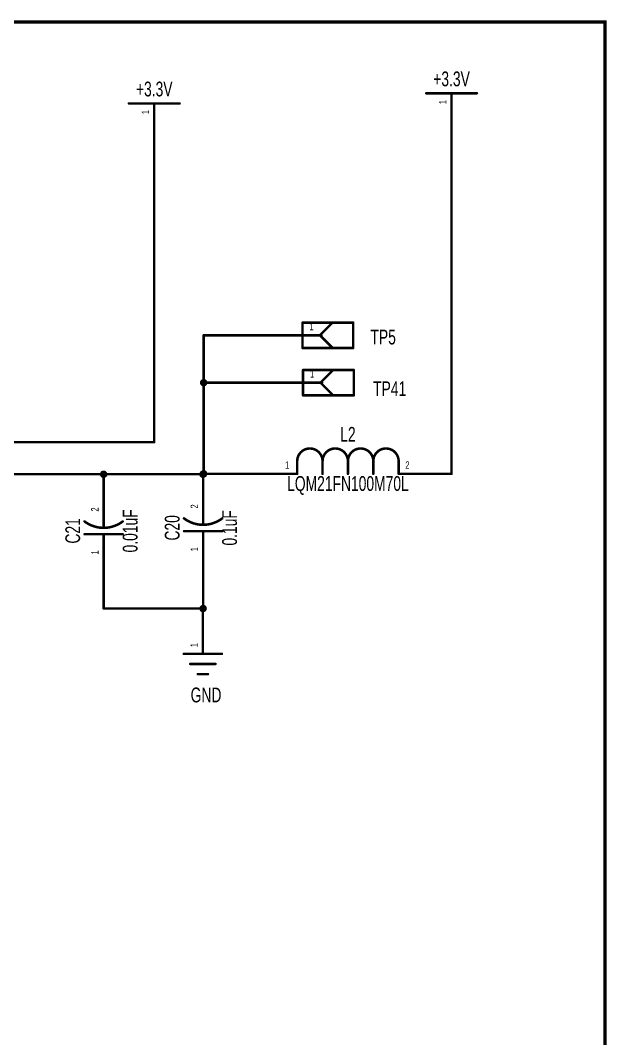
# Model space of a CAD drawing. Extents: x -0.3 to 11.2, y -0.5 to 7.6.
# Drawn here: x 8.919 to 11.23, y 3.548 to 7.561 of the extents above; entities that cross this region are included whole.
import ezdxf
from ezdxf.enums import TextEntityAlignment as Align

# ---------------------------------------------------------------- set-up
doc = ezdxf.new("R2010")
doc.units = 0
for name, color, linetype in [('Element', 253, 'CONTINUOUS'), ('Net', 50, 'CONTINUOUS'), ('Pin', 50, 'CONTINUOUS'), ('Titles', 253, 'CONTINUOUS')]:
    doc.layers.add(name, color=color, linetype=linetype)

msp = doc.modelspace()

# ---------------------------------------------------------------- linework, layer by layer
at = {"layer": 'Element', "linetype": 'CONTINUOUS'}
for points, const_width in [([(10.519, 7.274), (10.719, 7.274)], 0.0098), ([(9.3472, 7.2339), (9.5472, 7.2339)], 0.0098), ([(10.0315, 6.2702), (10.0315, 6.3702)], 0.0098), ([(10.0315, 6.3702), (10.2315, 6.3702)], 0.0098), ([(10.1502, 6.3702), (10.1002, 6.3202)], 0.0098), ([(10.2315, 6.3702), (10.2315, 6.2702)], 0.0098), ([(10.1065, 6.3202), (10.0315, 6.3202)], 0.0098), ([(10.1502, 6.2702), (10.1002, 6.3202)], 0.0098), ([(10.2315, 6.2702), (10.0315, 6.2702)], 0.0098), ([(10.0336, 6.0835), (10.0336, 6.1835)], 0.0098), ([(10.0336, 6.1835), (10.2336, 6.1835)], 0.0098), ([(10.1523, 6.1835), (10.1023, 6.1335)], 0.0098), ([(10.2336, 6.1835), (10.2336, 6.0835)], 0.0098), ([(10.1086, 6.1335), (10.0336, 6.1335)], 0.0098), ([(10.1523, 6.0835), (10.1023, 6.1335)], 0.0098), ([(10.2336, 6.0835), (10.0336, 6.0835)], 0.0098), ([(10.1105, 5.8242), (10.1099, 5.832), (10.108, 5.8397), (10.105, 5.8469), (10.1009, 5.8536), (10.0958, 5.8596), (10.0899, 5.8647), (10.0832, 5.8688), (10.0759, 5.8718), (10.0683, 5.8736), (10.0605, 5.8742), (10.0527, 5.8736), (10.045, 5.8718), (10.0378, 5.8688), (10.0311, 5.8647), (10.0251, 5.8596), (10.02, 5.8536), (10.0159, 5.8469), (10.0129, 5.8397), (10.0111, 5.832), (10.0105, 5.8242)], 0.01), ([(10.2105, 5.8242), (10.2099, 5.832), (10.208, 5.8397), (10.205, 5.8469), (10.2009, 5.8536), (10.1958, 5.8596), (10.1899, 5.8647), (10.1832, 5.8688), (10.1759, 5.8718), (10.1683, 5.8736), (10.1605, 5.8742), (10.1527, 5.8736), (10.145, 5.8718), (10.1378, 5.8688), (10.1311, 5.8647), (10.1251, 5.8596), (10.12, 5.8536), (10.1159, 5.8469), (10.1129, 5.8397), (10.1111, 5.832), (10.1105, 5.8242)], 0.01), ([(10.3105, 5.8242), (10.3099, 5.832), (10.308, 5.8397), (10.305, 5.8469), (10.3009, 5.8536), (10.2958, 5.8596), (10.2899, 5.8647), (10.2832, 5.8688), (10.2759, 5.8718), (10.2683, 5.8736), (10.2605, 5.8742), (10.2527, 5.8736), (10.245, 5.8718), (10.2378, 5.8688), (10.2311, 5.8647), (10.2251, 5.8596), (10.22, 5.8536), (10.2159, 5.8469), (10.2129, 5.8397), (10.2111, 5.832), (10.2105, 5.8242)], 0.01), ([(10.4105, 5.8242), (10.4099, 5.832), (10.408, 5.8397), (10.405, 5.8469), (10.4009, 5.8536), (10.3958, 5.8596), (10.3899, 5.8647), (10.3832, 5.8688), (10.3759, 5.8718), (10.3683, 5.8736), (10.3605, 5.8742), (10.3527, 5.8736), (10.345, 5.8718), (10.3378, 5.8688), (10.3311, 5.8647), (10.3251, 5.8596), (10.32, 5.8536), (10.3159, 5.8469), (10.3129, 5.8397), (10.3111, 5.832), (10.3105, 5.8242)], 0.01), ([(10.0105, 5.7742), (10.0105, 5.8242)], 0.0098), ([(10.1105, 5.7742), (10.1105, 5.8242)], 0.0098), ([(10.2105, 5.7742), (10.2105, 5.8242)], 0.0098), ([(10.3105, 5.7742), (10.3105, 5.8242)], 0.0098), ([(10.4105, 5.7742), (10.4105, 5.8242)], 0.0098), ([(9.1725, 5.5866), (9.1791, 5.5819), (9.186, 5.5777), (9.1931, 5.5739), (9.2005, 5.5707), (9.208, 5.5679), (9.2158, 5.5655), (9.2236, 5.5637), (9.2316, 5.5624), (9.2396, 5.5617), (9.2477, 5.5614), (9.2558, 5.5617), (9.2638, 5.5624), (9.2718, 5.5637), (9.2796, 5.5655), (9.2874, 5.5679), (9.2949, 5.5707), (9.3023, 5.574), (9.3094, 5.5777), (9.3163, 5.5819), (9.3229, 5.5866)], 0.01), ([(9.2477, 5.5614), (9.2477, 5.5994)], 0.0098), ([(9.5645, 5.5986), (9.5711, 5.5939), (9.578, 5.5897), (9.5851, 5.5859), (9.5925, 5.5827), (9.6, 5.5799), (9.6078, 5.5775), (9.6156, 5.5757), (9.6236, 5.5744), (9.6316, 5.5737), (9.6397, 5.5734), (9.6478, 5.5737), (9.6558, 5.5744), (9.6638, 5.5757), (9.6716, 5.5775), (9.6794, 5.5799), (9.6869, 5.5827), (9.6943, 5.586), (9.7014, 5.5897), (9.7083, 5.5939), (9.7149, 5.5986)], 0.01), ([(9.6397, 5.5734), (9.6397, 5.6114)], 0.0098), ([(9.3227, 5.5364), (9.1727, 5.5364)], 0.0098), ([(9.2477, 5.4994), (9.2477, 5.5364)], 0.0098), ([(9.7147, 5.5484), (9.5647, 5.5484)], 0.0098), ([(9.6397, 5.5114), (9.6397, 5.5484)], 0.0098), ([(9.5638, 5.065), (9.7138, 5.065)], 0.0098), ([(9.5888, 5.025), (9.6888, 5.025)], 0.0098), ([(9.6188, 4.985), (9.6588, 4.985)], 0.0098)]:
    msp.add_lwpolyline(points, dxfattribs=dict(at, const_width=const_width))
for points, const_width in [([(10.5165, 7.274, 1), (10.5214, 7.274, 1), (10.5165, 7.274, 1)], 0.0049), ([(10.7165, 7.274, 1), (10.7214, 7.274, 1), (10.7165, 7.274, 1)], 0.0049), ([(9.3447, 7.2339, 1), (9.3496, 7.2339, 1), (9.3447, 7.2339, 1)], 0.0049), ([(9.5447, 7.2339, 1), (9.5496, 7.2339, 1), (9.5447, 7.2339, 1)], 0.0049), ([(10.029, 6.3702, 1), (10.0339, 6.3702, 1), (10.029, 6.3702, 1)], 0.0049), ([(10.029, 6.3702, 1), (10.0339, 6.3702, 1), (10.029, 6.3702, 1)], 0.0049), ([(10.1478, 6.3702, 1), (10.1527, 6.3702, 1), (10.1478, 6.3702, 1)], 0.0049), ([(10.229, 6.3702, 1), (10.2339, 6.3702, 1), (10.229, 6.3702, 1)], 0.0049), ([(10.229, 6.3702, 1), (10.2339, 6.3702, 1), (10.229, 6.3702, 1)], 0.0049), ([(10.029, 6.3202, 1), (10.0339, 6.3202, 1), (10.029, 6.3202, 1)], 0.0049), ([(10.0978, 6.3202, 1), (10.1027, 6.3202, 1), (10.0978, 6.3202, 1)], 0.0049), ([(10.0978, 6.3202, 1), (10.1027, 6.3202, 1), (10.0978, 6.3202, 1)], 0.0049), ([(10.104, 6.3202, 1), (10.1089, 6.3202, 1), (10.104, 6.3202, 1)], 0.0049), ([(10.029, 6.2702, 1), (10.0339, 6.2702, 1), (10.029, 6.2702, 1)], 0.0049), ([(10.029, 6.2702, 1), (10.0339, 6.2702, 1), (10.029, 6.2702, 1)], 0.0049), ([(10.1478, 6.2702, 1), (10.1527, 6.2702, 1), (10.1478, 6.2702, 1)], 0.0049), ([(10.229, 6.2702, 1), (10.2339, 6.2702, 1), (10.229, 6.2702, 1)], 0.0049), ([(10.229, 6.2702, 1), (10.2339, 6.2702, 1), (10.229, 6.2702, 1)], 0.0049), ([(10.0311, 6.1835, 1), (10.036, 6.1835, 1), (10.0311, 6.1835, 1)], 0.0049), ([(10.0311, 6.1835, 1), (10.036, 6.1835, 1), (10.0311, 6.1835, 1)], 0.0049), ([(10.1499, 6.1835, 1), (10.1548, 6.1835, 1), (10.1499, 6.1835, 1)], 0.0049), ([(10.2311, 6.1835, 1), (10.236, 6.1835, 1), (10.2311, 6.1835, 1)], 0.0049), ([(10.2311, 6.1835, 1), (10.236, 6.1835, 1), (10.2311, 6.1835, 1)], 0.0049), ([(10.0311, 6.1335, 1), (10.036, 6.1335, 1), (10.0311, 6.1335, 1)], 0.0049), ([(10.0999, 6.1335, 1), (10.1048, 6.1335, 1), (10.0999, 6.1335, 1)], 0.0049), ([(10.0999, 6.1335, 1), (10.1048, 6.1335, 1), (10.0999, 6.1335, 1)], 0.0049), ([(10.1061, 6.1335, 1), (10.111, 6.1335, 1), (10.1061, 6.1335, 1)], 0.0049), ([(10.0311, 6.0835, 1), (10.036, 6.0835, 1), (10.0311, 6.0835, 1)], 0.0049), ([(10.0311, 6.0835, 1), (10.036, 6.0835, 1), (10.0311, 6.0835, 1)], 0.0049), ([(10.1499, 6.0835, 1), (10.1548, 6.0835, 1), (10.1499, 6.0835, 1)], 0.0049), ([(10.2311, 6.0835, 1), (10.236, 6.0835, 1), (10.2311, 6.0835, 1)], 0.0049), ([(10.2311, 6.0835, 1), (10.236, 6.0835, 1), (10.2311, 6.0835, 1)], 0.0049), ([(10.008, 5.8242, 1), (10.013, 5.8242, 1), (10.008, 5.8242, 1)], 0.005), ([(10.008, 5.8242, 1), (10.0129, 5.8242, 1), (10.008, 5.8242, 1)], 0.0049), ([(10.108, 5.8242, 1), (10.113, 5.8242, 1), (10.108, 5.8242, 1)], 0.005), ([(10.108, 5.8242, 1), (10.113, 5.8242, 1), (10.108, 5.8242, 1)], 0.005), ([(10.108, 5.8242, 1), (10.1129, 5.8242, 1), (10.108, 5.8242, 1)], 0.0049), ([(10.208, 5.8242, 1), (10.213, 5.8242, 1), (10.208, 5.8242, 1)], 0.005), ([(10.208, 5.8242, 1), (10.213, 5.8242, 1), (10.208, 5.8242, 1)], 0.005), ([(10.208, 5.8242, 1), (10.2129, 5.8242, 1), (10.208, 5.8242, 1)], 0.0049), ([(10.308, 5.8242, 1), (10.313, 5.8242, 1), (10.308, 5.8242, 1)], 0.005), ([(10.308, 5.8242, 1), (10.313, 5.8242, 1), (10.308, 5.8242, 1)], 0.005), ([(10.308, 5.8242, 1), (10.3129, 5.8242, 1), (10.308, 5.8242, 1)], 0.0049), ([(10.408, 5.8242, 1), (10.413, 5.8242, 1), (10.408, 5.8242, 1)], 0.005), ([(10.408, 5.8242, 1), (10.4129, 5.8242, 1), (10.408, 5.8242, 1)], 0.0049), ([(10.008, 5.7742, 1), (10.0129, 5.7742, 1), (10.008, 5.7742, 1)], 0.0049), ([(10.108, 5.7742, 1), (10.1129, 5.7742, 1), (10.108, 5.7742, 1)], 0.0049), ([(10.208, 5.7742, 1), (10.2129, 5.7742, 1), (10.208, 5.7742, 1)], 0.0049), ([(10.308, 5.7742, 1), (10.3129, 5.7742, 1), (10.308, 5.7742, 1)], 0.0049), ([(10.408, 5.7742, 1), (10.4129, 5.7742, 1), (10.408, 5.7742, 1)], 0.0049), ([(9.17, 5.5866, 1), (9.175, 5.5866, 1), (9.17, 5.5866, 1)], 0.005), ([(9.2452, 5.5994, 1), (9.2502, 5.5994, 1), (9.2452, 5.5994, 1)], 0.0049), ([(9.3204, 5.5866, 1), (9.3254, 5.5866, 1), (9.3204, 5.5866, 1)], 0.005), ([(9.562, 5.5986, 1), (9.567, 5.5986, 1), (9.562, 5.5986, 1)], 0.005), ([(9.6372, 5.6114, 1), (9.6422, 5.6114, 1), (9.6372, 5.6114, 1)], 0.0049), ([(9.6372, 5.5734, 1), (9.6422, 5.5734, 1), (9.6372, 5.5734, 1)], 0.0049), ([(9.7124, 5.5986, 1), (9.7174, 5.5986, 1), (9.7124, 5.5986, 1)], 0.005), ([(9.1702, 5.5364, 1), (9.1752, 5.5364, 1), (9.1702, 5.5364, 1)], 0.0049), ([(9.2452, 5.5614, 1), (9.2502, 5.5614, 1), (9.2452, 5.5614, 1)], 0.0049), ([(9.2452, 5.5364, 1), (9.2502, 5.5364, 1), (9.2452, 5.5364, 1)], 0.0049), ([(9.3202, 5.5364, 1), (9.3252, 5.5364, 1), (9.3202, 5.5364, 1)], 0.0049), ([(9.5622, 5.5484, 1), (9.5672, 5.5484, 1), (9.5622, 5.5484, 1)], 0.0049), ([(9.6372, 5.5484, 1), (9.6422, 5.5484, 1), (9.6372, 5.5484, 1)], 0.0049), ([(9.7122, 5.5484, 1), (9.7172, 5.5484, 1), (9.7122, 5.5484, 1)], 0.0049), ([(9.2452, 5.4994, 1), (9.2502, 5.4994, 1), (9.2452, 5.4994, 1)], 0.0049), ([(9.6372, 5.5114, 1), (9.6422, 5.5114, 1), (9.6372, 5.5114, 1)], 0.0049), ([(9.5614, 5.065, 1), (9.5663, 5.065, 1), (9.5614, 5.065, 1)], 0.0049), ([(9.7114, 5.065, 1), (9.7163, 5.065, 1), (9.7114, 5.065, 1)], 0.0049), ([(9.5864, 5.025, 1), (9.5913, 5.025, 1), (9.5864, 5.025, 1)], 0.0049), ([(9.6864, 5.025, 1), (9.6913, 5.025, 1), (9.6864, 5.025, 1)], 0.0049), ([(9.6164, 4.985, 1), (9.6213, 4.985, 1), (9.6164, 4.985, 1)], 0.0049), ([(9.6564, 4.985, 1), (9.6613, 4.985, 1), (9.6564, 4.985, 1)], 0.0049)]:
    msp.add_lwpolyline(points, format="xyb", dxfattribs=dict(at, const_width=const_width))
at = {"layer": 'Net', "linetype": 'CONTINUOUS', "const_width": 0.0098}
for points in [[(10.619, 5.7742), (10.619, 7.124)], [(9.4472, 7.0839), (9.4472, 5.8993)], [(9.9565, 6.3202), (9.642, 6.3202)], [(9.642, 6.3202), (9.642, 6.1335)], [(9.6321, 6.1335), (9.6326, 6.1304), (9.634, 6.1277), (9.6362, 6.1255), (9.6389, 6.1241), (9.642, 6.1236), (9.645, 6.1241), (9.6477, 6.1255), (9.6499, 6.1277), (9.6513, 6.1304), (9.6518, 6.1335), (9.6513, 6.1365), (9.6499, 6.1393), (9.6477, 6.1414), (9.645, 6.1428), (9.642, 6.1433), (9.6389, 6.1428), (9.6362, 6.1414), (9.634, 6.1393), (9.6326, 6.1365), (9.6321, 6.1335)], [(9.9586, 6.1335), (9.642, 6.1335)], [(9.642, 6.1335), (9.642, 5.7742)], [(9.4472, 5.8993), (5.96, 5.8993)], [(9.2379, 5.7726), (9.2383, 5.7695), (9.2397, 5.7668), (9.2419, 5.7646), (9.2447, 5.7632), (9.2477, 5.7627), (9.2507, 5.7632), (9.2535, 5.7646), (9.2557, 5.7668), (9.2571, 5.7695), (9.2575, 5.7726), (9.2571, 5.7756), (9.2557, 5.7784), (9.2535, 5.7806), (9.2507, 5.7819), (9.2477, 5.7824), (9.2447, 5.7819), (9.2419, 5.7806), (9.2397, 5.7784), (9.2383, 5.7756), (9.2379, 5.7726)], [(9.6294, 5.7726), (9.6299, 5.7695), (9.6313, 5.7668), (9.6335, 5.7646), (9.6362, 5.7632), (9.6392, 5.7627), (9.6423, 5.7632), (9.645, 5.7646), (9.6472, 5.7668), (9.6486, 5.7695), (9.6491, 5.7726), (9.6486, 5.7756), (9.6472, 5.7784), (9.645, 5.7806), (9.6423, 5.7819), (9.6392, 5.7824), (9.6362, 5.7819), (9.6335, 5.7806), (9.6313, 5.7784), (9.6299, 5.7756), (9.6294, 5.7726)], [(9.6321, 5.7742), (9.6326, 5.7712), (9.634, 5.7684), (9.6362, 5.7662), (9.6389, 5.7649), (9.642, 5.7644), (9.645, 5.7649), (9.6477, 5.7662), (9.6499, 5.7684), (9.6513, 5.7712), (9.6518, 5.7742), (9.6513, 5.7773), (9.6499, 5.78), (9.6477, 5.7822), (9.645, 5.7836), (9.642, 5.7841), (9.6389, 5.7836), (9.6362, 5.7822), (9.634, 5.78), (9.6326, 5.7773), (9.6321, 5.7742)], [(9.8605, 5.7742), (9.6392, 5.7742)], [(9.6392, 5.7742), (9.6392, 5.7726)], [(10.5605, 5.7742), (10.619, 5.7742)], [(6.26, 5.7726), (9.2477, 5.7726)], [(9.2477, 5.7726), (9.2477, 5.7494)], [(9.2477, 5.7726), (9.6397, 5.7726)], [(9.6397, 5.7726), (9.6397, 5.7614)], [(9.2477, 5.3494), (9.2477, 5.2435)], [(9.6397, 5.2435), (9.6397, 5.3614)], [(9.6299, 5.2435), (9.6303, 5.2404), (9.6317, 5.2377), (9.6339, 5.2355), (9.6367, 5.2341), (9.6397, 5.2336), (9.6427, 5.2341), (9.6455, 5.2355), (9.6477, 5.2377), (9.6491, 5.2404), (9.6495, 5.2435), (9.6491, 5.2465), (9.6477, 5.2493), (9.6455, 5.2514), (9.6427, 5.2528), (9.6397, 5.2533), (9.6367, 5.2528), (9.6339, 5.2514), (9.6317, 5.2493), (9.6303, 5.2465), (9.6299, 5.2435)], [(9.2477, 5.2435), (9.6397, 5.2435)], [(9.6388, 5.215), (9.6388, 5.2435)], [(9.6388, 5.2435), (9.6397, 5.2435)]]:
    msp.add_lwpolyline(points, dxfattribs=at)
at = {"layer": 'Net', "linetype": 'CONTINUOUS', "const_width": 0.0049}
for points in [[(10.6165, 7.124, 1), (10.6214, 7.124, 1), (10.6165, 7.124, 1)], [(9.4447, 7.0839, 1), (9.4496, 7.0839, 1), (9.4447, 7.0839, 1)], [(9.6395, 6.3202, 1), (9.6444, 6.3202, 1), (9.6395, 6.3202, 1)], [(9.6395, 6.3202, 1), (9.6444, 6.3202, 1), (9.6395, 6.3202, 1)], [(9.954, 6.3202, 1), (9.9589, 6.3202, 1), (9.954, 6.3202, 1)], [(9.6297, 6.1335, 1), (9.6346, 6.1335, 1), (9.6297, 6.1335, 1)], [(9.6395, 6.1335, 1), (9.6444, 6.1335, 1), (9.6395, 6.1335, 1)], [(9.6395, 6.1335, 1), (9.6444, 6.1335, 1), (9.6395, 6.1335, 1)], [(9.6395, 6.1335, 1), (9.6444, 6.1335, 1), (9.6395, 6.1335, 1)], [(9.9561, 6.1335, 1), (9.961, 6.1335, 1), (9.9561, 6.1335, 1)], [(9.4447, 5.8993, 1), (9.4496, 5.8993, 1), (9.4447, 5.8993, 1)], [(9.4447, 5.8993, 1), (9.4496, 5.8993, 1), (9.4447, 5.8993, 1)], [(9.6297, 5.7742, 1), (9.6346, 5.7742, 1), (9.6297, 5.7742, 1)], [(9.6368, 5.7742, 1), (9.6417, 5.7742, 1), (9.6368, 5.7742, 1)], [(9.6368, 5.7742, 1), (9.6417, 5.7742, 1), (9.6368, 5.7742, 1)], [(9.6395, 5.7742, 1), (9.6444, 5.7742, 1), (9.6395, 5.7742, 1)], [(9.858, 5.7742, 1), (9.8629, 5.7742, 1), (9.858, 5.7742, 1)], [(10.558, 5.7742, 1), (10.5629, 5.7742, 1), (10.558, 5.7742, 1)], [(10.6165, 5.7742, 1), (10.6214, 5.7742, 1), (10.6165, 5.7742, 1)], [(10.6165, 5.7742, 1), (10.6214, 5.7742, 1), (10.6165, 5.7742, 1)], [(9.2354, 5.7726, 1), (9.2403, 5.7726, 1), (9.2354, 5.7726, 1)], [(9.2452, 5.7726, 1), (9.2502, 5.7726, 1), (9.2452, 5.7726, 1)], [(9.2452, 5.7726, 1), (9.2502, 5.7726, 1), (9.2452, 5.7726, 1)], [(9.2452, 5.7726, 1), (9.2502, 5.7726, 1), (9.2452, 5.7726, 1)], [(9.2452, 5.7494, 1), (9.2502, 5.7494, 1), (9.2452, 5.7494, 1)], [(9.6269, 5.7726, 1), (9.6319, 5.7726, 1), (9.6269, 5.7726, 1)], [(9.6368, 5.7726, 1), (9.6417, 5.7726, 1), (9.6368, 5.7726, 1)], [(9.6372, 5.7726, 1), (9.6422, 5.7726, 1), (9.6372, 5.7726, 1)], [(9.6372, 5.7726, 1), (9.6422, 5.7726, 1), (9.6372, 5.7726, 1)], [(9.6372, 5.7614, 1), (9.6422, 5.7614, 1), (9.6372, 5.7614, 1)], [(9.2452, 5.3494, 1), (9.2502, 5.3494, 1), (9.2452, 5.3494, 1)], [(9.6372, 5.3614, 1), (9.6422, 5.3614, 1), (9.6372, 5.3614, 1)], [(9.2452, 5.2435, 1), (9.2502, 5.2435, 1), (9.2452, 5.2435, 1)], [(9.2452, 5.2435, 1), (9.2502, 5.2435, 1), (9.2452, 5.2435, 1)], [(9.6274, 5.2435, 1), (9.6323, 5.2435, 1), (9.6274, 5.2435, 1)], [(9.6364, 5.2435, 1), (9.6413, 5.2435, 1), (9.6364, 5.2435, 1)], [(9.6364, 5.2435, 1), (9.6413, 5.2435, 1), (9.6364, 5.2435, 1)], [(9.6364, 5.215, 1), (9.6413, 5.215, 1), (9.6364, 5.215, 1)], [(9.6372, 5.2435, 1), (9.6422, 5.2435, 1), (9.6372, 5.2435, 1)], [(9.6372, 5.2435, 1), (9.6422, 5.2435, 1), (9.6372, 5.2435, 1)], [(9.6372, 5.2435, 1), (9.6422, 5.2435, 1), (9.6372, 5.2435, 1)]]:
    msp.add_lwpolyline(points, format="xyb", dxfattribs=at)
at = {"layer": 'Pin', "linetype": 'CONTINUOUS', "const_width": 0.0098}
for points in [[(10.619, 7.274), (10.619, 7.124)], [(9.4472, 7.2339), (9.4472, 7.0839)], [(10.1065, 6.3202), (9.9565, 6.3202)], [(10.1086, 6.1335), (9.9586, 6.1335)], [(10.0105, 5.7742), (9.8605, 5.7742)], [(10.4105, 5.7742), (10.5605, 5.7742)], [(9.2477, 5.5994), (9.2477, 5.7494)], [(9.6397, 5.6114), (9.6397, 5.7614)], [(9.2477, 5.4994), (9.2477, 5.3494)], [(9.6397, 5.5114), (9.6397, 5.3614)], [(9.6388, 5.065), (9.6388, 5.215)]]:
    msp.add_lwpolyline(points, dxfattribs=at)
at = {"layer": 'Pin', "linetype": 'CONTINUOUS', "const_width": 0.0049}
for points in [[(10.6165, 7.274, 1), (10.6214, 7.274, 1), (10.6165, 7.274, 1)], [(9.4447, 7.2339, 1), (9.4496, 7.2339, 1), (9.4447, 7.2339, 1)], [(10.6165, 7.124, 1), (10.6214, 7.124, 1), (10.6165, 7.124, 1)], [(9.4447, 7.0839, 1), (9.4496, 7.0839, 1), (9.4447, 7.0839, 1)], [(9.954, 6.3202, 1), (9.9589, 6.3202, 1), (9.954, 6.3202, 1)], [(10.104, 6.3202, 1), (10.1089, 6.3202, 1), (10.104, 6.3202, 1)], [(9.9561, 6.1335, 1), (9.961, 6.1335, 1), (9.9561, 6.1335, 1)], [(10.1061, 6.1335, 1), (10.111, 6.1335, 1), (10.1061, 6.1335, 1)], [(9.858, 5.7742, 1), (9.8629, 5.7742, 1), (9.858, 5.7742, 1)], [(10.008, 5.7742, 1), (10.0129, 5.7742, 1), (10.008, 5.7742, 1)], [(10.408, 5.7742, 1), (10.4129, 5.7742, 1), (10.408, 5.7742, 1)], [(10.558, 5.7742, 1), (10.5629, 5.7742, 1), (10.558, 5.7742, 1)], [(9.2452, 5.7494, 1), (9.2502, 5.7494, 1), (9.2452, 5.7494, 1)], [(9.6372, 5.7614, 1), (9.6422, 5.7614, 1), (9.6372, 5.7614, 1)], [(9.2452, 5.5994, 1), (9.2502, 5.5994, 1), (9.2452, 5.5994, 1)], [(9.6372, 5.6114, 1), (9.6422, 5.6114, 1), (9.6372, 5.6114, 1)], [(9.2452, 5.4994, 1), (9.2502, 5.4994, 1), (9.2452, 5.4994, 1)], [(9.6372, 5.5114, 1), (9.6422, 5.5114, 1), (9.6372, 5.5114, 1)], [(9.2452, 5.3494, 1), (9.2502, 5.3494, 1), (9.2452, 5.3494, 1)], [(9.6372, 5.3614, 1), (9.6422, 5.3614, 1), (9.6372, 5.3614, 1)], [(9.6364, 5.215, 1), (9.6413, 5.215, 1), (9.6364, 5.215, 1)], [(9.6364, 5.065, 1), (9.6413, 5.065, 1), (9.6364, 5.065, 1)]]:
    msp.add_lwpolyline(points, format="xyb", dxfattribs=at)
at = {"layer": 'Titles', "linetype": 'CONTINUOUS', "const_width": 0.0131}
msp.add_lwpolyline([(11.2236, -0.5132), (-0.2694, -0.5132), (-0.2694, 7.5548), (11.2236, 7.5548), (11.2236, -0.5132)], dxfattribs=at)

# ---------------------------------------------------------------- texts
at = {"layer": 'Element', "width": 0.7}
for s, p in [('+3.3V', (10.619, 7.2842)), ('+3.3V', (9.4472, 7.2441)), ('TP5', (10.3494, 6.2667)), ('TP41', (10.3751, 6.0632)), ('L2', (10.2105, 5.8833)), ('GND', (9.6513, 4.8562))]:
    msp.add_text(s, height=0.0583, dxfattribs=at).set_placement(p, align=Align.BOTTOM_CENTER)
msp.add_text('LQM21FN100M70L', height=0.0583, dxfattribs=at).set_placement((10.2105, 5.7652), align=Align.TOP_CENTER)
for s, p in [('0.01uF', (9.3229, 5.5494)), ('0.1uF', (9.7149, 5.5614))]:
    msp.add_text(s, height=0.0583, rotation=90, dxfattribs=at).set_placement(p, align=Align.TOP_CENTER)
for s, p in [('C21', (9.1725, 5.5494)), ('C20', (9.5645, 5.5614))]:
    msp.add_text(s, height=0.0583, rotation=90, dxfattribs=at).set_placement(p, align=Align.BOTTOM_CENTER)
at = {"layer": 'Pin', "width": 0.7}
for s, p in [('1', (10.5698, 7.2313)), ('1', (9.3979, 7.1912)), ('2', (9.1985, 5.6256)), ('2', (9.5905, 5.6376)), ('1', (9.1985, 5.4567)), ('1', (9.5905, 5.4687)), ('1', (9.5896, 5.0912))]:
    msp.add_text(s, height=0.0292, rotation=90, dxfattribs=at).set_placement(p, align=Align.TOP_LEFT)
for s, p in [('1', (10.0589, 6.3694)), ('1', (10.061, 6.1827)), ('1', (9.9629, 5.8234)), ('2', (10.4367, 5.8234))]:
    msp.add_text(s, height=0.0292, dxfattribs=at).set_placement(p, align=Align.TOP_LEFT)

doc.saveas('drawing.dxf')
